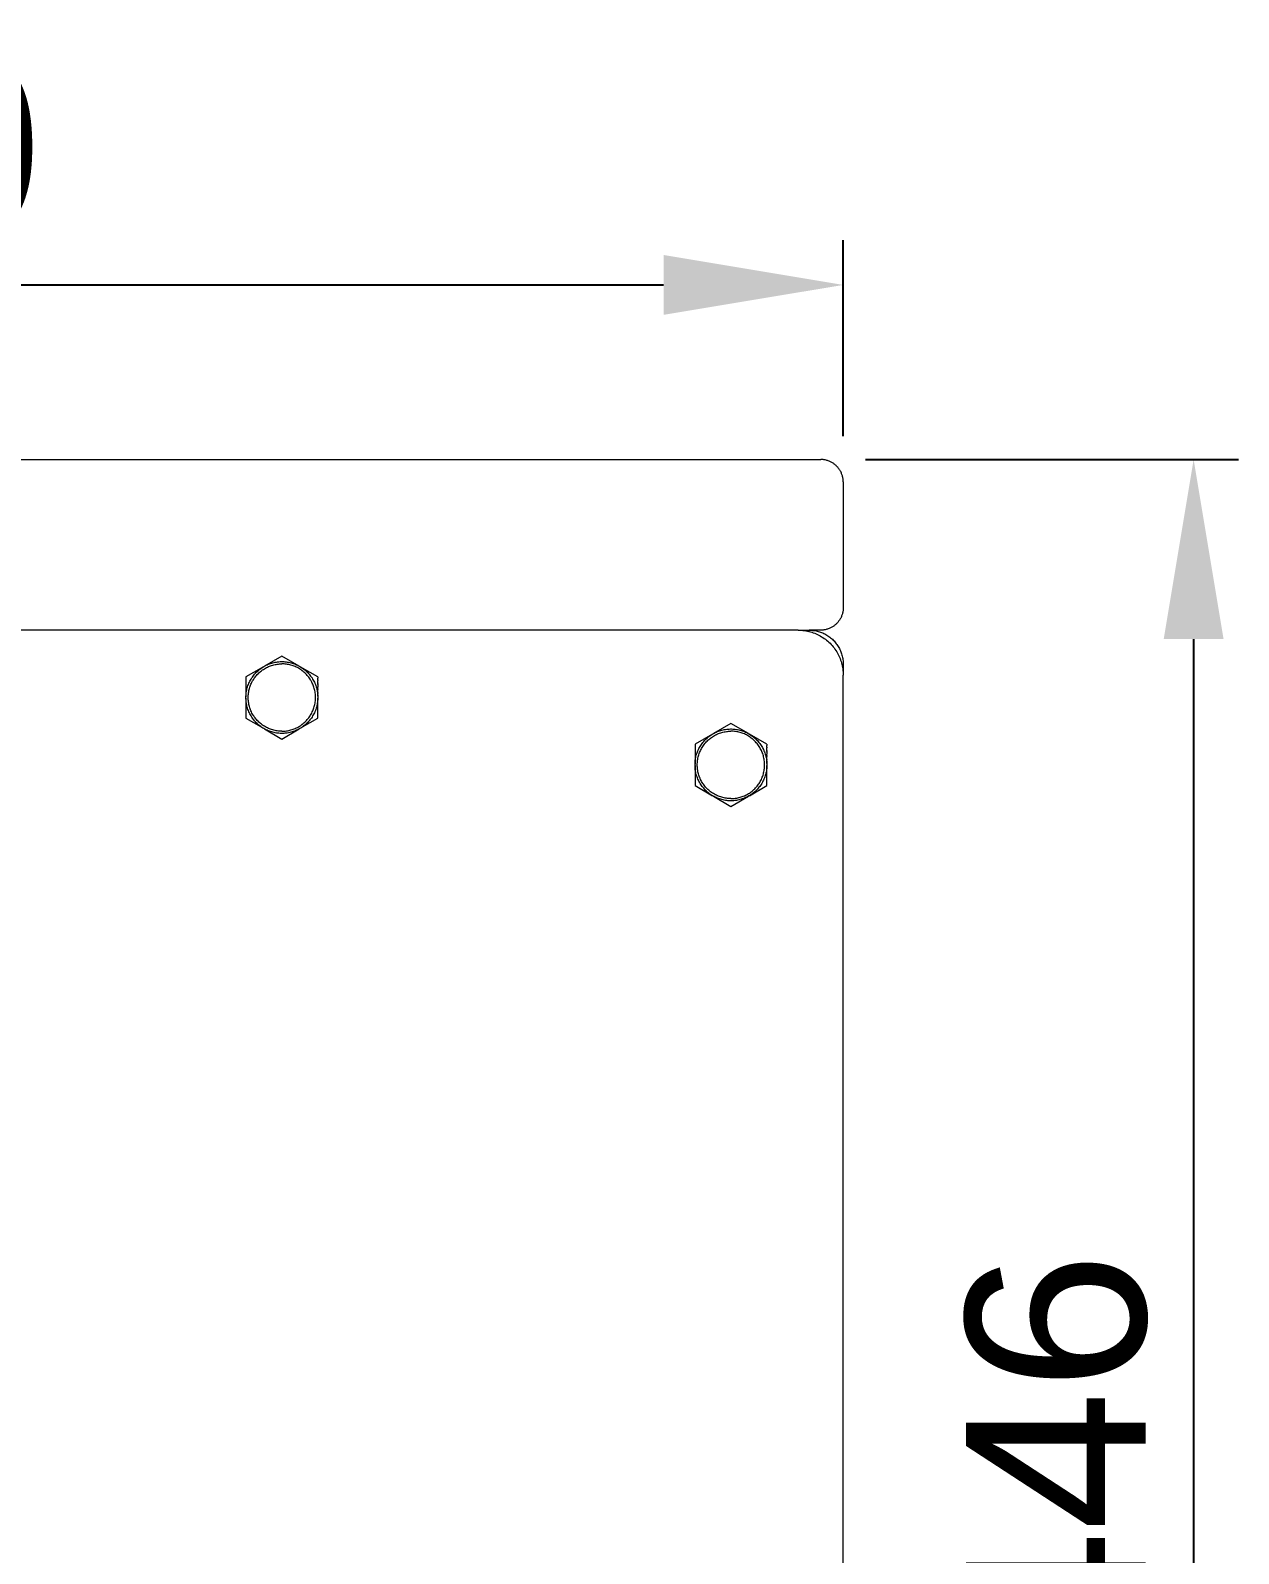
# Model space of a CAD drawing. Header units: millimetres. Extents: x -402 to 3954, y -41 to 3282.
# Drawn here: x 3542.3 to 3811.4, y 2679.4 to 3018.6 of the extents above; entities that cross this region are included whole.
import ezdxf

# ---------------------------------------------------------------- set-up
doc = ezdxf.new("R2010")
doc.units = ezdxf.units.MM
doc.layers.add('ZANO_R', color=7, linetype='Continuous', lineweight=0)
doc.layers.add('ZANO_W', color=1, linetype='Continuous', lineweight=0)
doc.styles.add('Arial', font='arial.ttf')
doc.styles.get("Standard").update_dxf_attribs({"font": 'ARIALUNI.TTF'})
doc.dimstyles.new('pl i ang', dxfattribs={"dimtxt": 50, "dimasz": 50, "dimexe": 1.25, "dimexo": 0.625, "dimgap": 10, "dimtad": 1, "dimtoh": 1, "dimtxsty": 'Standard', "dimcen": 2.5, "dimclrd": 1, "dimclre": 1, "dimclrt": 1, "dimadec": 0, "dimazin": 0, "dimtfac": 1, "dimtmove": 0, "dimatfit": 3, "dimfxl": 1, "dimarcsym": 1})

# ---------------------------------------------------------------- blocks, each defined once
blk = doc.blocks.new('*D411')
at = {"layer": 'ZANO_W', "color": 1, "lineweight": -2}
for p, q in [((3728.33, 2923.04), (3811.37, 2923.04)), ((3801.37, 2883.04), (3801.37, 2517.04)), ((3733.33, 2477.04), (3811.37, 2477.04))]:
    blk.add_line(p, q, dxfattribs=at)
at = {"layer": 'ZANO_W', "color": 1}
for points in [[(3808.03, 2883.04), (3794.7, 2883.04), (3801.37, 2923.04)], [(3794.7, 2517.04), (3808.03, 2517.04), (3801.37, 2477.04)]]:
    blk.add_solid(points, dxfattribs=at)
at = {"layer": 'ZANO_W', "color": 1, "insert": (3770.94, 2700.04), "char_height": 40, "attachment_point": 5, "rotation": 90, "style": 'Arial'}
blk.add_mtext('446', dxfattribs=at)
blk = doc.blocks.new('*D417')
at = {"layer": 'ZANO_W', "color": 1, "lineweight": -2}
for p, q in [((3273.33, 2928.04), (3273.33, 2971.92)), ((3723.33, 2928.21), (3723.33, 2971.92)), ((3313.33, 2961.92), (3683.33, 2961.92))]:
    blk.add_line(p, q, dxfattribs=at)
at = {"layer": 'ZANO_W', "color": 1}
for points in [[(3313.33, 2968.59), (3313.33, 2955.26), (3273.33, 2961.92)], [(3683.33, 2955.26), (3683.33, 2968.59), (3723.33, 2961.92)]]:
    blk.add_solid(points, dxfattribs=at)
at = {"layer": 'ZANO_W', "color": 1, "insert": (3498.33, 2992.35), "char_height": 40, "attachment_point": 5, "style": 'Arial'}
blk.add_mtext('450', dxfattribs=at)

msp = doc.modelspace()

# ---------------------------------------------------------------- linework, layer by layer
at = {"layer": 'ZANO_R'}
for p, q in [((3278.33, 2923.04), (3718.33, 2923.04)), ((3718.5, 2923.04), (3718.33, 2923.04)), ((3718.67, 2923.03), (3718.5, 2923.04)), ((3718.84, 2923.02), (3718.67, 2923.03)), ((3719.01, 2922.99), (3718.84, 2923.02)), ((3719.18, 2922.97), (3719.01, 2922.99)), ((3719.35, 2922.94), (3719.18, 2922.97)), ((3719.52, 2922.9), (3719.35, 2922.94)), ((3719.68, 2922.86), (3719.52, 2922.9)), ((3719.84, 2922.81), (3719.68, 2922.86)), ((3720.01, 2922.75), (3719.84, 2922.81)), ((3720.17, 2922.69), (3720.01, 2922.75)), ((3720.32, 2922.63), (3720.17, 2922.69)), ((3720.48, 2922.56), (3720.32, 2922.63)), ((3720.63, 2922.48), (3720.48, 2922.56)), ((3720.78, 2922.4), (3720.63, 2922.48)), ((3720.93, 2922.31), (3720.78, 2922.4)), ((3721.07, 2922.22), (3720.93, 2922.31)), ((3721.22, 2922.13), (3721.07, 2922.22)), ((3721.35, 2922.03), (3721.22, 2922.13)), ((3721.49, 2921.92), (3721.35, 2922.03)), ((3721.62, 2921.81), (3721.49, 2921.92)), ((3721.74, 2921.7), (3721.62, 2921.81)), ((3721.87, 2921.58), (3721.74, 2921.7)), ((3721.99, 2921.45), (3721.87, 2921.58)), ((3722.1, 2921.33), (3721.99, 2921.45)), ((3722.21, 2921.2), (3722.1, 2921.33)), ((3722.32, 2921.06), (3722.21, 2921.2)), ((3722.42, 2920.92), (3722.32, 2921.06)), ((3722.51, 2920.78), (3722.42, 2920.92)), ((3722.6, 2920.64), (3722.51, 2920.78)), ((3722.69, 2920.49), (3722.6, 2920.64)), ((3722.77, 2920.34), (3722.69, 2920.49)), ((3722.85, 2920.19), (3722.77, 2920.34)), ((3722.92, 2920.03), (3722.85, 2920.19)), ((3722.98, 2919.88), (3722.92, 2920.03)), ((3723.04, 2919.72), (3722.98, 2919.88)), ((3723.1, 2919.55), (3723.04, 2919.72)), ((3723.15, 2919.39), (3723.1, 2919.55)), ((3723.19, 2919.23), (3723.15, 2919.39)), ((3723.23, 2919.06), (3723.19, 2919.23)), ((3723.26, 2918.89), (3723.23, 2919.06)), ((3723.29, 2918.72), (3723.26, 2918.89)), ((3723.31, 2918.55), (3723.29, 2918.72)), ((3723.32, 2918.38), (3723.31, 2918.55)), ((3723.33, 2918.21), (3723.32, 2918.38)), ((3723.33, 2918.04), (3723.33, 2918.21)), ((3723.33, 2918.04), (3723.33, 2890.04)), ((3723.33, 2890.04), (3723.33, 2889.87)), ((3721.87, 2886.51), (3721.74, 2886.39)), ((3721.99, 2886.63), (3721.87, 2886.51)), ((3722.1, 2886.76), (3721.99, 2886.63)), ((3722.21, 2886.89), (3722.1, 2886.76)), ((3722.32, 2887.02), (3722.21, 2886.89)), ((3722.42, 2887.16), (3722.32, 2887.02)), ((3722.51, 2887.3), (3722.42, 2887.16)), ((3722.6, 2887.44), (3722.51, 2887.3)), ((3722.69, 2887.59), (3722.6, 2887.44)), ((3722.77, 2887.74), (3722.69, 2887.59)), ((3722.85, 2887.89), (3722.77, 2887.74)), ((3722.92, 2888.05), (3722.85, 2887.89)), ((3722.98, 2888.21), (3722.92, 2888.05)), ((3723.04, 2888.37), (3722.98, 2888.21)), ((3723.1, 2888.53), (3723.04, 2888.37)), ((3723.15, 2888.69), (3723.1, 2888.53)), ((3723.19, 2888.86), (3723.15, 2888.69)), ((3723.23, 2889.02), (3723.19, 2888.86)), ((3723.26, 2889.19), (3723.23, 2889.02)), ((3723.29, 2889.36), (3723.26, 2889.19)), ((3723.31, 2889.53), (3723.29, 2889.36)), ((3723.32, 2889.7), (3723.31, 2889.53)), ((3723.33, 2889.87), (3723.32, 2889.7)), ((3713.33, 2885.04), (3273.33, 2885.04)), ((3713.33, 2885.04), (3713.67, 2885.04)), ((3713.33, 2885.04), (3715.73, 2885.04)), ((3713.67, 2885.04), (3714.01, 2885.02)), ((3714.01, 2885.02), (3714.35, 2884.99)), ((3714.35, 2884.99), (3714.69, 2884.95)), ((3714.69, 2884.95), (3715.03, 2884.9)), ((3715.03, 2884.9), (3715.37, 2884.83)), ((3715.37, 2884.83), (3715.7, 2884.76)), ((3715.7, 2884.76), (3716.03, 2884.67)), ((3715.73, 2885.04), (3715.99, 2885.04)), ((3715.73, 2884.75), (3715.73, 2885.04)), ((3718.33, 2885.04), (3715.73, 2885.04)), ((3715.99, 2885.04), (3716.25, 2885.02)), ((3716.03, 2884.67), (3716.36, 2884.57)), ((3716.25, 2885.02), (3716.51, 2885)), ((3716.36, 2884.57), (3716.68, 2884.46)), ((3716.51, 2885), (3716.77, 2884.97)), ((3716.68, 2884.46), (3717, 2884.34)), ((3716.77, 2884.97), (3717.02, 2884.93)), ((3717, 2884.34), (3717.32, 2884.21)), ((3717.02, 2884.93), (3717.28, 2884.88)), ((3717.28, 2884.88), (3717.53, 2884.83)), ((3717.32, 2884.21), (3717.63, 2884.07)), ((3717.53, 2884.83), (3717.78, 2884.76)), ((3717.63, 2884.07), (3717.93, 2883.92)), ((3717.78, 2884.76), (3718.03, 2884.69)), ((3717.93, 2883.92), (3718.23, 2883.76)), ((3718.03, 2884.69), (3718.28, 2884.6)), ((3718.23, 2883.76), (3718.53, 2883.59)), ((3718.28, 2884.6), (3718.52, 2884.51)), ((3718.5, 2885.04), (3718.33, 2885.04)), ((3718.67, 2885.05), (3718.5, 2885.04)), ((3718.52, 2884.51), (3718.76, 2884.41)), ((3718.53, 2883.59), (3718.82, 2883.4)), ((3718.84, 2885.07), (3718.67, 2885.05)), ((3718.76, 2884.41), (3719, 2884.3)), ((3718.82, 2883.4), (3719.1, 2883.21)), ((3719.01, 2885.09), (3718.84, 2885.07)), ((3719, 2884.3), (3719.23, 2884.19)), ((3719.18, 2885.11), (3719.01, 2885.09)), ((3719.1, 2883.21), (3719.37, 2883.01)), ((3719.35, 2885.15), (3719.18, 2885.11)), ((3719.23, 2884.19), (3719.46, 2884.07)), ((3719.52, 2885.18), (3719.35, 2885.15)), ((3719.46, 2884.07), (3719.68, 2883.94)), ((3719.68, 2885.23), (3719.52, 2885.18)), ((3719.84, 2885.28), (3719.68, 2885.23)), ((3719.68, 2883.94), (3719.9, 2883.8)), ((3720.01, 2885.33), (3719.84, 2885.28)), ((3719.9, 2883.8), (3720.11, 2883.65)), ((3720.17, 2885.39), (3720.01, 2885.33)), ((3720.11, 2883.65), (3720.32, 2883.5)), ((3720.32, 2885.46), (3720.17, 2885.39)), ((3720.48, 2885.53), (3720.32, 2885.46)), ((3720.32, 2883.5), (3720.53, 2883.34)), ((3720.63, 2885.6), (3720.48, 2885.53)), ((3720.53, 2883.34), (3720.73, 2883.17)), ((3720.78, 2885.68), (3720.63, 2885.6)), ((3720.73, 2883.17), (3720.92, 2883)), ((3720.93, 2885.77), (3720.78, 2885.68)), ((3721.07, 2885.86), (3720.93, 2885.77)), ((3721.22, 2885.96), (3721.07, 2885.86)), ((3721.35, 2886.06), (3721.22, 2885.96)), ((3721.49, 2886.16), (3721.35, 2886.06)), ((3721.62, 2886.27), (3721.49, 2886.16)), ((3721.74, 2886.39), (3721.62, 2886.27)), ((3719.37, 2883.01), (3719.64, 2882.8)), ((3719.64, 2882.8), (3719.9, 2882.58)), ((3719.9, 2882.58), (3720.16, 2882.35)), ((3720.16, 2882.35), (3720.4, 2882.11)), ((3720.4, 2882.11), (3720.64, 2881.87)), ((3720.64, 2881.87), (3720.87, 2881.61)), ((3720.87, 2881.61), (3721.09, 2881.35)), ((3720.92, 2883), (3721.11, 2882.82)), ((3721.09, 2881.35), (3721.3, 2881.08)), ((3721.11, 2882.82), (3721.29, 2882.63)), ((3721.29, 2882.63), (3721.46, 2882.44)), ((3721.3, 2881.08), (3721.5, 2880.81)), ((3721.46, 2882.44), (3721.63, 2882.24)), ((3721.5, 2880.81), (3721.69, 2880.53)), ((3721.63, 2882.24), (3721.79, 2882.03)), ((3721.69, 2880.53), (3721.88, 2880.24)), ((3721.79, 2882.03), (3721.94, 2881.82)), ((3721.88, 2880.24), (3722.05, 2879.94)), ((3721.94, 2881.82), (3722.09, 2881.61)), ((3722.05, 2879.94), (3722.21, 2879.64)), ((3722.09, 2881.61), (3722.23, 2881.39)), ((3722.23, 2881.39), (3722.36, 2881.17)), ((3722.36, 2881.17), (3722.48, 2880.94)), ((3722.48, 2880.94), (3722.6, 2880.71)), ((3722.6, 2880.71), (3722.7, 2880.47)), ((3722.7, 2880.47), (3722.8, 2880.23)), ((3722.8, 2880.23), (3722.89, 2879.99)), ((3722.89, 2879.99), (3722.98, 2879.74)), ((3722.98, 2879.74), (3723.05, 2879.49)), ((3594.22, 2876.91), (3590.33, 2874.66)), ((3593.22, 2876.2), (3593.44, 2876.37)), ((3593.44, 2876.37), (3593.65, 2876.53)), ((3593.65, 2876.53), (3593.87, 2876.68)), ((3593.87, 2876.68), (3594.1, 2876.83)), ((3594.01, 2876.17), (3594.22, 2876.31)), ((3594.1, 2876.83), (3594.33, 2876.97)), ((3594.22, 2876.31), (3594.44, 2876.45)), ((3594.33, 2876.97), (3594.57, 2877.1)), ((3598.33, 2879.28), (3594.44, 2877.03)), ((3594.44, 2876.45), (3594.66, 2876.58)), ((3594.57, 2877.1), (3594.81, 2877.22)), ((3594.66, 2876.58), (3594.88, 2876.7)), ((3594.81, 2877.22), (3595.05, 2877.34)), ((3594.88, 2876.7), (3595.11, 2876.81)), ((3595.05, 2877.34), (3595.3, 2877.45)), ((3595.11, 2876.81), (3595.34, 2876.92)), ((3595.3, 2877.45), (3595.55, 2877.54)), ((3595.34, 2876.92), (3595.58, 2877.02)), ((3595.55, 2877.54), (3595.81, 2877.63)), ((3595.58, 2877.02), (3595.82, 2877.11)), ((3595.81, 2877.63), (3596.07, 2877.71)), ((3595.82, 2877.11), (3596.06, 2877.19)), ((3596.06, 2877.19), (3596.31, 2877.26)), ((3596.07, 2877.71), (3596.33, 2877.79)), ((3596.31, 2877.26), (3596.56, 2877.33)), ((3596.33, 2877.79), (3596.59, 2877.85)), ((3596.56, 2877.33), (3596.81, 2877.38)), ((3596.59, 2877.85), (3596.85, 2877.9)), ((3596.81, 2877.38), (3597.06, 2877.43)), ((3596.85, 2877.9), (3597.12, 2877.95)), ((3597.06, 2877.43), (3597.31, 2877.47)), ((3597.12, 2877.95), (3597.39, 2877.99)), ((3597.31, 2877.47), (3597.57, 2877.5)), ((3597.39, 2877.99), (3597.66, 2878.01)), ((3597.57, 2877.5), (3597.82, 2877.52)), ((3597.66, 2878.01), (3597.93, 2878.03)), ((3597.82, 2877.52), (3598.08, 2877.54)), ((3597.93, 2878.03), (3598.2, 2878.04)), ((3598.08, 2877.54), (3598.33, 2877.54)), ((3598.2, 2878.04), (3598.47, 2878.04)), ((3602.22, 2877.03), (3598.33, 2879.28)), ((3598.59, 2877.54), (3598.33, 2877.54)), ((3598.47, 2878.04), (3598.74, 2878.03)), ((3598.84, 2877.52), (3598.59, 2877.54)), ((3598.74, 2878.03), (3599.01, 2878.01)), ((3599.1, 2877.5), (3598.84, 2877.52)), ((3599.01, 2878.01), (3599.28, 2877.99)), ((3599.35, 2877.47), (3599.1, 2877.5)), ((3599.28, 2877.99), (3599.54, 2877.95)), ((3599.61, 2877.43), (3599.35, 2877.47)), ((3599.54, 2877.95), (3599.81, 2877.9)), ((3599.86, 2877.38), (3599.61, 2877.43)), ((3599.81, 2877.9), (3600.07, 2877.85)), ((3600.11, 2877.33), (3599.86, 2877.38)), ((3600.07, 2877.85), (3600.34, 2877.79)), ((3600.36, 2877.26), (3600.11, 2877.33)), ((3600.34, 2877.79), (3600.6, 2877.71)), ((3600.6, 2877.19), (3600.36, 2877.26)), ((3600.6, 2877.71), (3600.86, 2877.63)), ((3600.84, 2877.11), (3600.6, 2877.19)), ((3601.08, 2877.02), (3600.84, 2877.11)), ((3600.86, 2877.63), (3601.11, 2877.54)), ((3601.32, 2876.92), (3601.08, 2877.02)), ((3601.11, 2877.54), (3601.36, 2877.45)), ((3601.55, 2876.81), (3601.32, 2876.92)), ((3601.36, 2877.45), (3601.61, 2877.34)), ((3601.78, 2876.7), (3601.55, 2876.81)), ((3601.61, 2877.34), (3601.86, 2877.22)), ((3602.01, 2876.58), (3601.78, 2876.7)), ((3601.86, 2877.22), (3602.1, 2877.1)), ((3602.23, 2876.45), (3602.01, 2876.58)), ((3602.1, 2877.1), (3602.33, 2876.97)), ((3602.45, 2876.31), (3602.23, 2876.45)), ((3602.33, 2876.97), (3602.56, 2876.83)), ((3606.33, 2874.66), (3602.44, 2876.91)), ((3602.66, 2876.17), (3602.45, 2876.31)), ((3602.56, 2876.83), (3602.79, 2876.68)), ((3602.79, 2876.68), (3603.01, 2876.53)), ((3603.01, 2876.53), (3603.23, 2876.37)), ((3603.23, 2876.37), (3603.44, 2876.2)), ((3722.21, 2879.64), (3722.36, 2879.34)), ((3722.36, 2879.34), (3722.5, 2879.03)), ((3722.5, 2879.03), (3722.63, 2878.71)), ((3722.63, 2878.71), (3722.75, 2878.39)), ((3722.75, 2878.39), (3722.86, 2878.07)), ((3722.86, 2878.07), (3722.96, 2877.74)), ((3722.96, 2877.74), (3723.05, 2877.41)), ((3723.04, 2877.44), (3723.33, 2877.44)), ((3723.05, 2879.49), (3723.12, 2879.24)), ((3723.05, 2877.41), (3723.12, 2877.08)), ((3723.12, 2879.24), (3723.17, 2878.99)), ((3723.12, 2877.08), (3723.19, 2876.74)), ((3723.17, 2878.99), (3723.22, 2878.73)), ((3723.19, 2876.74), (3723.24, 2876.4)), ((3723.22, 2878.73), (3723.26, 2878.48)), ((3723.24, 2876.4), (3723.28, 2876.06)), ((3723.26, 2878.48), (3723.29, 2878.22)), ((3723.29, 2878.22), (3723.31, 2877.96)), ((3723.31, 2877.96), (3723.33, 2877.7)), ((3723.33, 2877.7), (3723.33, 2877.44)), ((3723.33, 2877.44), (3723.33, 2875.04)), ((3590.33, 2874.66), (3590.33, 2874.31)), ((3590.33, 2874.31), (3590.33, 2873.55)), ((3590.33, 2873.55), (3590.33, 2873.53)), ((3590.33, 2873.53), (3590.33, 2870.92)), ((3590.78, 2872.69), (3590.88, 2872.95)), ((3590.88, 2872.95), (3590.98, 2873.2)), ((3590.98, 2873.2), (3591.09, 2873.44)), ((3591.09, 2873.44), (3591.21, 2873.69)), ((3591.21, 2873.69), (3591.34, 2873.92)), ((3591.34, 2873.92), (3591.47, 2874.16)), ((3591.35, 2872.79), (3591.45, 2873.03)), ((3591.45, 2873.03), (3591.56, 2873.26)), ((3591.47, 2874.16), (3591.62, 2874.39)), ((3591.56, 2873.26), (3591.67, 2873.49)), ((3591.62, 2874.39), (3591.77, 2874.61)), ((3591.67, 2873.49), (3591.79, 2873.72)), ((3591.77, 2874.61), (3591.92, 2874.83)), ((3591.79, 2873.72), (3591.92, 2873.94)), ((3591.92, 2874.83), (3592.09, 2875.04)), ((3591.92, 2873.94), (3592.06, 2874.15)), ((3592.06, 2874.15), (3592.2, 2874.37)), ((3592.09, 2875.04), (3592.26, 2875.25)), ((3592.2, 2874.37), (3592.36, 2874.57)), ((3592.26, 2875.25), (3592.44, 2875.45)), ((3592.36, 2874.57), (3592.51, 2874.77)), ((3592.44, 2875.45), (3592.63, 2875.65)), ((3592.51, 2874.77), (3592.68, 2874.97)), ((3592.63, 2875.65), (3592.82, 2875.84)), ((3592.68, 2874.97), (3592.85, 2875.16)), ((3592.82, 2875.84), (3593.02, 2876.02)), ((3592.85, 2875.16), (3593.03, 2875.34)), ((3593.02, 2876.02), (3593.22, 2876.2)), ((3593.03, 2875.34), (3593.21, 2875.52)), ((3593.21, 2875.52), (3593.4, 2875.69)), ((3593.4, 2875.69), (3593.6, 2875.86)), ((3593.6, 2875.86), (3593.8, 2876.02)), ((3593.8, 2876.02), (3594.01, 2876.17)), ((3602.86, 2876.02), (3602.66, 2876.17)), ((3603.07, 2875.86), (3602.86, 2876.02)), ((3603.26, 2875.69), (3603.07, 2875.86)), ((3603.45, 2875.52), (3603.26, 2875.69)), ((3603.44, 2876.2), (3603.64, 2876.02)), ((3603.64, 2875.34), (3603.45, 2875.52)), ((3603.64, 2876.02), (3603.84, 2875.84)), ((3603.81, 2875.16), (3603.64, 2875.34)), ((3603.98, 2874.97), (3603.81, 2875.16)), ((3603.84, 2875.84), (3604.04, 2875.65)), ((3604.15, 2874.77), (3603.98, 2874.97)), ((3604.04, 2875.65), (3604.22, 2875.45)), ((3604.31, 2874.57), (3604.15, 2874.77)), ((3604.22, 2875.45), (3604.4, 2875.25)), ((3604.46, 2874.37), (3604.31, 2874.57)), ((3604.4, 2875.25), (3604.57, 2875.04)), ((3604.6, 2874.15), (3604.46, 2874.37)), ((3604.57, 2875.04), (3604.74, 2874.83)), ((3604.74, 2873.94), (3604.6, 2874.15)), ((3604.74, 2874.83), (3604.9, 2874.61)), ((3604.87, 2873.72), (3604.74, 2873.94)), ((3604.99, 2873.49), (3604.87, 2873.72)), ((3604.9, 2874.61), (3605.05, 2874.39)), ((3605.11, 2873.26), (3604.99, 2873.49)), ((3605.05, 2874.39), (3605.19, 2874.16)), ((3605.21, 2873.03), (3605.11, 2873.26)), ((3605.19, 2874.16), (3605.33, 2873.92)), ((3605.31, 2872.79), (3605.21, 2873.03)), ((3605.33, 2873.92), (3605.45, 2873.69)), ((3605.45, 2873.69), (3605.57, 2873.44)), ((3605.57, 2873.44), (3605.68, 2873.2)), ((3605.68, 2873.2), (3605.79, 2872.95)), ((3605.79, 2872.95), (3605.88, 2872.69)), ((3606.33, 2874.66), (3606.33, 2874.38)), ((3606.33, 2874.13), (3606.33, 2874.38)), ((3606.33, 2874.13), (3606.33, 2874.1)), ((3606.33, 2873.95), (3606.33, 2874.1)), ((3606.33, 2873.95), (3606.33, 2873.82)), ((3606.33, 2873.55), (3606.33, 2873.82)), ((3606.33, 2873.55), (3606.33, 2873.53)), ((3606.33, 2873.34), (3606.33, 2873.53)), ((3606.33, 2873.34), (3606.33, 2873.25)), ((3606.33, 2873.12), (3606.33, 2873.25)), ((3606.33, 2873.12), (3606.33, 2872.96)), ((3606.33, 2872.88), (3606.33, 2872.96)), ((3723.28, 2876.06), (3723.31, 2875.72)), ((3723.31, 2875.72), (3723.33, 2875.38)), ((3723.33, 2875.38), (3723.33, 2875.04)), ((3723.33, 2481.04), (3723.33, 2875.04)), ((3590.33, 2870.92), (3590.33, 2870.78)), ((3590.33, 2870.78), (3590.33, 2870.33)), ((3590.33, 2870.33), (3590.33, 2870.17)), ((3590.33, 2870.04), (3590.34, 2870.31)), ((3590.34, 2869.77), (3590.33, 2870.04)), ((3590.33, 2869.92), (3590.33, 2865.42)), ((3590.34, 2870.31), (3590.35, 2870.58)), ((3590.35, 2869.5), (3590.34, 2869.77)), ((3590.35, 2870.58), (3590.37, 2870.85)), ((3590.37, 2870.85), (3590.4, 2871.12)), ((3590.4, 2871.12), (3590.45, 2871.39)), ((3590.45, 2871.39), (3590.5, 2871.65)), ((3590.5, 2871.65), (3590.55, 2871.92)), ((3590.55, 2871.92), (3590.62, 2872.18)), ((3590.62, 2872.18), (3590.7, 2872.44)), ((3590.7, 2872.44), (3590.78, 2872.69)), ((3590.83, 2870.04), (3590.84, 2870.3)), ((3590.84, 2869.79), (3590.83, 2870.04)), ((3590.84, 2870.3), (3590.85, 2870.55)), ((3590.85, 2869.53), (3590.84, 2869.79)), ((3590.85, 2870.55), (3590.87, 2870.81)), ((3590.87, 2869.27), (3590.85, 2869.53)), ((3590.87, 2870.81), (3590.9, 2871.06)), ((3590.9, 2871.06), (3590.94, 2871.32)), ((3590.94, 2871.32), (3590.99, 2871.57)), ((3590.99, 2871.57), (3591.05, 2871.82)), ((3591.05, 2871.82), (3591.11, 2872.07)), ((3591.11, 2872.07), (3591.18, 2872.31)), ((3591.18, 2872.31), (3591.27, 2872.55)), ((3591.27, 2872.55), (3591.35, 2872.79)), ((3605.4, 2872.55), (3605.31, 2872.79)), ((3605.48, 2872.31), (3605.4, 2872.55)), ((3605.55, 2872.07), (3605.48, 2872.31)), ((3605.62, 2871.82), (3605.55, 2872.07)), ((3605.68, 2871.57), (3605.62, 2871.82)), ((3605.72, 2871.32), (3605.68, 2871.57)), ((3605.76, 2871.06), (3605.72, 2871.32)), ((3605.79, 2870.81), (3605.76, 2871.06)), ((3605.81, 2870.55), (3605.79, 2870.81)), ((3605.79, 2869.27), (3605.81, 2869.53)), ((3605.83, 2870.3), (3605.81, 2870.55)), ((3605.81, 2869.53), (3605.83, 2869.79)), ((3605.83, 2870.04), (3605.83, 2870.3)), ((3605.83, 2869.79), (3605.83, 2870.04)), ((3605.88, 2872.69), (3605.97, 2872.44)), ((3605.97, 2872.44), (3606.04, 2872.18)), ((3606.04, 2872.18), (3606.11, 2871.92)), ((3606.11, 2871.92), (3606.17, 2871.65)), ((3606.17, 2871.65), (3606.22, 2871.39)), ((3606.22, 2871.39), (3606.26, 2871.12)), ((3606.26, 2871.12), (3606.29, 2870.85)), ((3606.29, 2870.85), (3606.31, 2870.58)), ((3606.31, 2870.58), (3606.33, 2870.31)), ((3606.33, 2869.77), (3606.31, 2869.5)), ((3606.33, 2872.88), (3606.33, 2872.67)), ((3606.33, 2872.62), (3606.33, 2872.67)), ((3606.33, 2872.62), (3606.33, 2872.39)), ((3606.33, 2872.2), (3606.33, 2872.39)), ((3606.33, 2872.2), (3606.33, 2872.1)), ((3606.33, 2871.87), (3606.33, 2872.1)), ((3606.33, 2871.87), (3606.33, 2871.8)), ((3606.33, 2871.22), (3606.33, 2871.8)), ((3606.33, 2871.22), (3606.33, 2871.14)), ((3606.33, 2870.92), (3606.33, 2871.14)), ((3606.33, 2870.92), (3606.33, 2870.85)), ((3606.33, 2870.33), (3606.33, 2870.85)), ((3606.33, 2870.33), (3606.33, 2870.17)), ((3606.33, 2870.31), (3606.33, 2870.04)), ((3606.33, 2870.04), (3606.33, 2869.77)), ((3606.33, 2865.42), (3606.33, 2869.92)), ((3590.37, 2869.23), (3590.35, 2869.5)), ((3590.4, 2868.96), (3590.37, 2869.23)), ((3590.45, 2868.7), (3590.4, 2868.96)), ((3590.5, 2868.43), (3590.45, 2868.7)), ((3590.55, 2868.17), (3590.5, 2868.43)), ((3590.62, 2867.91), (3590.55, 2868.17)), ((3590.7, 2867.65), (3590.62, 2867.91)), ((3590.78, 2867.39), (3590.7, 2867.65)), ((3590.88, 2867.14), (3590.78, 2867.39)), ((3590.9, 2869.02), (3590.87, 2869.27)), ((3590.98, 2866.89), (3590.88, 2867.14)), ((3590.94, 2868.77), (3590.9, 2869.02)), ((3590.99, 2868.52), (3590.94, 2868.77)), ((3591.09, 2866.64), (3590.98, 2866.89)), ((3591.05, 2868.27), (3590.99, 2868.52)), ((3591.11, 2868.02), (3591.05, 2868.27)), ((3591.21, 2866.4), (3591.09, 2866.64)), ((3591.18, 2867.77), (3591.11, 2868.02)), ((3591.27, 2867.53), (3591.18, 2867.77)), ((3591.34, 2866.16), (3591.21, 2866.4)), ((3591.35, 2867.29), (3591.27, 2867.53)), ((3591.47, 2865.93), (3591.34, 2866.16)), ((3591.45, 2867.05), (3591.35, 2867.29)), ((3591.56, 2866.82), (3591.45, 2867.05)), ((3591.67, 2866.59), (3591.56, 2866.82)), ((3591.79, 2866.37), (3591.67, 2866.59)), ((3591.92, 2866.14), (3591.79, 2866.37)), ((3592.06, 2865.93), (3591.92, 2866.14)), ((3604.6, 2865.93), (3604.74, 2866.14)), ((3604.74, 2866.14), (3604.87, 2866.37)), ((3604.87, 2866.37), (3604.99, 2866.59)), ((3604.99, 2866.59), (3605.11, 2866.82)), ((3605.11, 2866.82), (3605.21, 2867.05)), ((3605.33, 2866.16), (3605.19, 2865.93)), ((3605.21, 2867.05), (3605.31, 2867.29)), ((3605.31, 2867.29), (3605.4, 2867.53)), ((3605.45, 2866.4), (3605.33, 2866.16)), ((3605.4, 2867.53), (3605.48, 2867.77)), ((3605.57, 2866.64), (3605.45, 2866.4)), ((3605.48, 2867.77), (3605.55, 2868.02)), ((3605.55, 2868.02), (3605.62, 2868.27)), ((3605.68, 2866.89), (3605.57, 2866.64)), ((3605.62, 2868.27), (3605.68, 2868.52)), ((3605.68, 2868.52), (3605.72, 2868.77)), ((3605.79, 2867.14), (3605.68, 2866.89)), ((3605.72, 2868.77), (3605.76, 2869.02)), ((3605.76, 2869.02), (3605.79, 2869.27)), ((3605.88, 2867.39), (3605.79, 2867.14)), ((3605.97, 2867.65), (3605.88, 2867.39)), ((3606.04, 2867.91), (3605.97, 2867.65)), ((3606.11, 2868.17), (3606.04, 2867.91)), ((3606.17, 2868.43), (3606.11, 2868.17)), ((3606.22, 2868.7), (3606.17, 2868.43)), ((3606.26, 2868.96), (3606.22, 2868.7)), ((3606.29, 2869.23), (3606.26, 2868.96)), ((3606.31, 2869.5), (3606.29, 2869.23)), ((3590.33, 2865.42), (3594.22, 2863.18)), ((3591.62, 2865.7), (3591.47, 2865.93)), ((3591.77, 2865.47), (3591.62, 2865.7)), ((3591.92, 2865.25), (3591.77, 2865.47)), ((3592.09, 2865.04), (3591.92, 2865.25)), ((3592.2, 2865.72), (3592.06, 2865.93)), ((3592.26, 2864.83), (3592.09, 2865.04)), ((3592.36, 2865.51), (3592.2, 2865.72)), ((3592.44, 2864.63), (3592.26, 2864.83)), ((3592.51, 2865.31), (3592.36, 2865.51)), ((3592.63, 2864.43), (3592.44, 2864.63)), ((3592.68, 2865.11), (3592.51, 2865.31)), ((3592.82, 2864.24), (3592.63, 2864.43)), ((3592.85, 2864.92), (3592.68, 2865.11)), ((3593.02, 2864.06), (3592.82, 2864.24)), ((3593.03, 2864.74), (3592.85, 2864.92)), ((3593.22, 2863.88), (3593.02, 2864.06)), ((3593.21, 2864.56), (3593.03, 2864.74)), ((3593.4, 2864.39), (3593.21, 2864.56)), ((3593.44, 2863.72), (3593.22, 2863.88)), ((3593.6, 2864.22), (3593.4, 2864.39)), ((3593.65, 2863.55), (3593.44, 2863.72)), ((3593.8, 2864.07), (3593.6, 2864.22)), ((3593.87, 2863.4), (3593.65, 2863.55)), ((3594.01, 2863.91), (3593.8, 2864.07)), ((3594.1, 2863.25), (3593.87, 2863.4)), ((3594.22, 2863.77), (3594.01, 2863.91)), ((3594.33, 2863.11), (3594.1, 2863.25)), ((3594.44, 2863.63), (3594.22, 2863.77)), ((3594.57, 2862.98), (3594.33, 2863.11)), ((3594.66, 2863.5), (3594.44, 2863.63)), ((3594.44, 2863.05), (3598.33, 2860.8)), ((3594.81, 2862.86), (3594.57, 2862.98)), ((3594.88, 2863.38), (3594.66, 2863.5)), ((3595.05, 2862.74), (3594.81, 2862.86)), ((3595.11, 2863.27), (3594.88, 2863.38)), ((3595.3, 2862.64), (3595.05, 2862.74)), ((3595.34, 2863.16), (3595.11, 2863.27)), ((3595.58, 2863.06), (3595.34, 2863.16)), ((3595.82, 2862.97), (3595.58, 2863.06)), ((3596.06, 2862.89), (3595.82, 2862.97)), ((3596.31, 2862.82), (3596.06, 2862.89)), ((3596.56, 2862.75), (3596.31, 2862.82)), ((3596.81, 2862.7), (3596.56, 2862.75)), ((3598.33, 2860.8), (3602.22, 2863.05)), ((3599.86, 2862.7), (3600.11, 2862.75)), ((3600.11, 2862.75), (3600.36, 2862.82)), ((3600.36, 2862.82), (3600.6, 2862.89)), ((3600.6, 2862.89), (3600.84, 2862.97)), ((3600.84, 2862.97), (3601.08, 2863.06)), ((3601.08, 2863.06), (3601.32, 2863.16)), ((3601.32, 2863.16), (3601.55, 2863.27)), ((3601.61, 2862.74), (3601.36, 2862.64)), ((3601.55, 2863.27), (3601.78, 2863.38)), ((3601.86, 2862.86), (3601.61, 2862.74)), ((3601.78, 2863.38), (3602.01, 2863.5)), ((3602.1, 2862.98), (3601.86, 2862.86)), ((3602.01, 2863.5), (3602.23, 2863.63)), ((3602.33, 2863.11), (3602.1, 2862.98)), ((3602.23, 2863.63), (3602.45, 2863.77)), ((3602.56, 2863.25), (3602.33, 2863.11)), ((3602.44, 2863.18), (3606.33, 2865.42)), ((3602.45, 2863.77), (3602.66, 2863.91)), ((3602.79, 2863.4), (3602.56, 2863.25)), ((3602.66, 2863.91), (3602.86, 2864.07)), ((3603.01, 2863.55), (3602.79, 2863.4)), ((3602.86, 2864.07), (3603.07, 2864.22)), ((3603.23, 2863.72), (3603.01, 2863.55)), ((3603.07, 2864.22), (3603.26, 2864.39)), ((3603.44, 2863.88), (3603.23, 2863.72)), ((3603.26, 2864.39), (3603.45, 2864.56)), ((3603.64, 2864.06), (3603.44, 2863.88)), ((3603.45, 2864.56), (3603.64, 2864.74)), ((3603.64, 2864.74), (3603.81, 2864.92)), ((3603.84, 2864.24), (3603.64, 2864.06)), ((3603.81, 2864.92), (3603.98, 2865.11)), ((3604.04, 2864.43), (3603.84, 2864.24)), ((3603.98, 2865.11), (3604.15, 2865.31)), ((3604.22, 2864.63), (3604.04, 2864.43)), ((3604.15, 2865.31), (3604.31, 2865.51)), ((3604.4, 2864.83), (3604.22, 2864.63)), ((3604.31, 2865.51), (3604.46, 2865.72)), ((3604.57, 2865.04), (3604.4, 2864.83)), ((3604.46, 2865.72), (3604.6, 2865.93)), ((3604.74, 2865.25), (3604.57, 2865.04)), ((3604.9, 2865.47), (3604.74, 2865.25)), ((3605.05, 2865.7), (3604.9, 2865.47)), ((3605.19, 2865.93), (3605.05, 2865.7)), ((3698.33, 2864.28), (3694.44, 2862.03)), ((3696.07, 2862.71), (3696.33, 2862.79)), ((3696.33, 2862.79), (3696.59, 2862.85)), ((3696.59, 2862.85), (3696.85, 2862.9)), ((3696.85, 2862.9), (3697.12, 2862.95)), ((3697.12, 2862.95), (3697.39, 2862.99)), ((3697.39, 2862.99), (3697.66, 2863.01)), ((3697.66, 2863.01), (3697.93, 2863.03)), ((3697.93, 2863.03), (3698.2, 2863.04)), ((3698.2, 2863.04), (3698.47, 2863.04)), ((3702.22, 2862.03), (3698.33, 2864.28)), ((3698.47, 2863.04), (3698.74, 2863.03)), ((3698.74, 2863.03), (3699.01, 2863.01)), ((3699.01, 2863.01), (3699.28, 2862.99)), ((3699.28, 2862.99), (3699.54, 2862.95)), ((3699.54, 2862.95), (3699.81, 2862.9)), ((3699.81, 2862.9), (3700.07, 2862.85)), ((3700.07, 2862.85), (3700.34, 2862.79)), ((3700.34, 2862.79), (3700.6, 2862.71)), ((3595.55, 2862.54), (3595.3, 2862.64)), ((3595.81, 2862.45), (3595.55, 2862.54)), ((3596.07, 2862.37), (3595.81, 2862.45)), ((3596.33, 2862.3), (3596.07, 2862.37)), ((3596.59, 2862.23), (3596.33, 2862.3)), ((3596.85, 2862.18), (3596.59, 2862.23)), ((3597.06, 2862.65), (3596.81, 2862.7)), ((3597.12, 2862.13), (3596.85, 2862.18)), ((3597.31, 2862.61), (3597.06, 2862.65)), ((3597.39, 2862.1), (3597.12, 2862.13)), ((3597.57, 2862.58), (3597.31, 2862.61)), ((3597.66, 2862.07), (3597.39, 2862.1)), ((3597.82, 2862.56), (3597.57, 2862.58)), ((3597.93, 2862.05), (3597.66, 2862.07)), ((3598.08, 2862.55), (3597.82, 2862.56)), ((3598.2, 2862.04), (3597.93, 2862.05)), ((3598.33, 2862.54), (3598.08, 2862.55)), ((3598.47, 2862.04), (3598.2, 2862.04)), ((3598.33, 2862.54), (3598.59, 2862.55)), ((3598.74, 2862.05), (3598.47, 2862.04)), ((3598.59, 2862.55), (3598.84, 2862.56)), ((3599.01, 2862.07), (3598.74, 2862.05)), ((3598.84, 2862.56), (3599.1, 2862.58)), ((3599.28, 2862.1), (3599.01, 2862.07)), ((3599.1, 2862.58), (3599.35, 2862.61)), ((3599.54, 2862.13), (3599.28, 2862.1)), ((3599.35, 2862.61), (3599.61, 2862.65)), ((3599.81, 2862.18), (3599.54, 2862.13)), ((3599.61, 2862.65), (3599.86, 2862.7)), ((3600.07, 2862.23), (3599.81, 2862.18)), ((3600.34, 2862.3), (3600.07, 2862.23)), ((3600.6, 2862.37), (3600.34, 2862.3)), ((3600.86, 2862.45), (3600.6, 2862.37)), ((3601.11, 2862.54), (3600.86, 2862.45)), ((3601.36, 2862.64), (3601.11, 2862.54)), ((3694.22, 2861.91), (3690.33, 2859.66)), ((3690.33, 2859.66), (3690.33, 2859.36)), ((3690.33, 2859.36), (3690.33, 2859.11)), ((3691.47, 2859.16), (3691.62, 2859.39)), ((3691.62, 2859.39), (3691.77, 2859.61)), ((3691.77, 2859.61), (3691.92, 2859.83)), ((3691.92, 2859.83), (3692.09, 2860.04)), ((3692.06, 2859.15), (3692.2, 2859.37)), ((3692.09, 2860.04), (3692.26, 2860.25)), ((3692.2, 2859.37), (3692.36, 2859.57)), ((3692.26, 2860.25), (3692.44, 2860.45)), ((3692.36, 2859.57), (3692.51, 2859.77)), ((3692.44, 2860.45), (3692.63, 2860.65)), ((3692.51, 2859.77), (3692.68, 2859.97)), ((3692.63, 2860.65), (3692.82, 2860.84)), ((3692.68, 2859.97), (3692.85, 2860.16)), ((3692.82, 2860.84), (3693.02, 2861.02)), ((3692.85, 2860.16), (3693.03, 2860.34)), ((3693.02, 2861.02), (3693.22, 2861.2)), ((3693.03, 2860.34), (3693.21, 2860.52)), ((3693.21, 2860.52), (3693.4, 2860.69)), ((3693.22, 2861.2), (3693.44, 2861.37)), ((3693.4, 2860.69), (3693.6, 2860.86)), ((3693.44, 2861.37), (3693.65, 2861.53)), ((3693.6, 2860.86), (3693.8, 2861.02)), ((3693.65, 2861.53), (3693.87, 2861.68)), ((3693.8, 2861.02), (3694.01, 2861.17)), ((3693.87, 2861.68), (3694.1, 2861.83)), ((3694.01, 2861.17), (3694.22, 2861.31)), ((3694.1, 2861.83), (3694.33, 2861.97)), ((3694.22, 2861.31), (3694.44, 2861.45)), ((3694.33, 2861.97), (3694.57, 2862.1)), ((3694.44, 2861.45), (3694.66, 2861.58)), ((3694.57, 2862.1), (3694.81, 2862.22)), ((3694.66, 2861.58), (3694.88, 2861.7)), ((3694.81, 2862.22), (3695.05, 2862.34)), ((3694.88, 2861.7), (3695.11, 2861.81)), ((3695.05, 2862.34), (3695.3, 2862.45)), ((3695.11, 2861.81), (3695.34, 2861.92)), ((3695.3, 2862.45), (3695.55, 2862.54)), ((3695.34, 2861.92), (3695.58, 2862.02)), ((3695.55, 2862.54), (3695.81, 2862.63)), ((3695.58, 2862.02), (3695.82, 2862.11)), ((3695.81, 2862.63), (3696.07, 2862.71)), ((3695.82, 2862.11), (3696.06, 2862.19)), ((3696.06, 2862.19), (3696.31, 2862.26)), ((3696.31, 2862.26), (3696.56, 2862.33)), ((3696.56, 2862.33), (3696.81, 2862.38)), ((3696.81, 2862.38), (3697.06, 2862.43)), ((3697.06, 2862.43), (3697.31, 2862.47)), ((3697.31, 2862.47), (3697.57, 2862.5)), ((3697.57, 2862.5), (3697.82, 2862.52)), ((3697.82, 2862.52), (3698.08, 2862.54)), ((3698.08, 2862.54), (3698.33, 2862.54)), ((3698.59, 2862.54), (3698.33, 2862.54)), ((3698.84, 2862.52), (3698.59, 2862.54)), ((3699.1, 2862.5), (3698.84, 2862.52)), ((3699.35, 2862.47), (3699.1, 2862.5)), ((3699.61, 2862.43), (3699.35, 2862.47)), ((3699.86, 2862.38), (3699.61, 2862.43)), ((3700.11, 2862.33), (3699.86, 2862.38)), ((3700.36, 2862.26), (3700.11, 2862.33)), ((3700.6, 2862.19), (3700.36, 2862.26)), ((3700.6, 2862.71), (3700.86, 2862.63)), ((3700.84, 2862.11), (3700.6, 2862.19)), ((3701.08, 2862.02), (3700.84, 2862.11)), ((3700.86, 2862.63), (3701.11, 2862.54)), ((3701.32, 2861.92), (3701.08, 2862.02)), ((3701.11, 2862.54), (3701.36, 2862.45)), ((3701.55, 2861.81), (3701.32, 2861.92)), ((3701.36, 2862.45), (3701.61, 2862.34)), ((3701.78, 2861.7), (3701.55, 2861.81)), ((3701.61, 2862.34), (3701.86, 2862.22)), ((3702.01, 2861.58), (3701.78, 2861.7)), ((3701.86, 2862.22), (3702.1, 2862.1)), ((3702.23, 2861.45), (3702.01, 2861.58)), ((3702.1, 2862.1), (3702.33, 2861.97)), ((3702.45, 2861.31), (3702.23, 2861.45)), ((3702.33, 2861.97), (3702.56, 2861.83)), ((3706.33, 2859.66), (3702.44, 2861.91)), ((3702.66, 2861.17), (3702.45, 2861.31)), ((3702.56, 2861.83), (3702.79, 2861.68)), ((3702.86, 2861.02), (3702.66, 2861.17)), ((3702.79, 2861.68), (3703.01, 2861.53)), ((3703.07, 2860.86), (3702.86, 2861.02)), ((3703.01, 2861.53), (3703.23, 2861.37)), ((3703.26, 2860.69), (3703.07, 2860.86)), ((3703.23, 2861.37), (3703.44, 2861.2)), ((3703.45, 2860.52), (3703.26, 2860.69)), ((3703.44, 2861.2), (3703.64, 2861.02)), ((3703.64, 2860.34), (3703.45, 2860.52)), ((3703.64, 2861.02), (3703.84, 2860.84)), ((3703.81, 2860.16), (3703.64, 2860.34)), ((3703.98, 2859.97), (3703.81, 2860.16)), ((3703.84, 2860.84), (3704.04, 2860.65)), ((3704.15, 2859.77), (3703.98, 2859.97)), ((3704.04, 2860.65), (3704.22, 2860.45)), ((3704.31, 2859.57), (3704.15, 2859.77)), ((3704.22, 2860.45), (3704.4, 2860.25)), ((3704.46, 2859.37), (3704.31, 2859.57)), ((3704.4, 2860.25), (3704.57, 2860.04)), ((3704.6, 2859.15), (3704.46, 2859.37)), ((3704.57, 2860.04), (3704.74, 2859.83)), ((3704.74, 2859.83), (3704.9, 2859.61)), ((3704.9, 2859.61), (3705.05, 2859.39)), ((3705.05, 2859.39), (3705.19, 2859.16)), ((3706.33, 2859.66), (3706.33, 2859.38)), ((3706.33, 2859.13), (3706.33, 2859.38)), ((3690.33, 2859.11), (3690.33, 2859.07)), ((3690.33, 2859.07), (3690.33, 2858.86)), ((3690.33, 2858.86), (3690.33, 2858.8)), ((3690.33, 2858.8), (3690.33, 2858.55)), ((3690.33, 2858.55), (3690.33, 2858.5)), ((3690.33, 2858.5), (3690.33, 2858.28)), ((3690.33, 2858.28), (3690.33, 2858.2)), ((3690.33, 2858.2), (3690.33, 2858.02)), ((3690.33, 2858.02), (3690.33, 2857.93)), ((3690.33, 2857.93), (3690.33, 2857.76)), ((3690.33, 2857.76), (3690.33, 2857.66)), ((3690.33, 2857.66), (3690.33, 2857.49)), ((3690.33, 2857.49), (3690.33, 2857.39)), ((3690.33, 2857.39), (3690.33, 2855.92)), ((3690.37, 2855.85), (3690.4, 2856.12)), ((3690.4, 2856.12), (3690.45, 2856.39)), ((3690.45, 2856.39), (3690.5, 2856.65)), ((3690.5, 2856.65), (3690.55, 2856.92)), ((3690.55, 2856.92), (3690.62, 2857.18)), ((3690.62, 2857.18), (3690.7, 2857.44)), ((3690.7, 2857.44), (3690.78, 2857.69)), ((3690.78, 2857.69), (3690.88, 2857.95)), ((3690.87, 2855.81), (3690.9, 2856.06)), ((3690.88, 2857.95), (3690.98, 2858.2)), ((3690.9, 2856.06), (3690.94, 2856.32)), ((3690.94, 2856.32), (3690.99, 2856.57)), ((3690.98, 2858.2), (3691.09, 2858.44)), ((3690.99, 2856.57), (3691.05, 2856.82)), ((3691.05, 2856.82), (3691.11, 2857.07)), ((3691.09, 2858.44), (3691.21, 2858.69)), ((3691.11, 2857.07), (3691.18, 2857.31)), ((3691.18, 2857.31), (3691.27, 2857.55)), ((3691.21, 2858.69), (3691.34, 2858.92)), ((3691.27, 2857.55), (3691.35, 2857.79)), ((3691.34, 2858.92), (3691.47, 2859.16)), ((3691.35, 2857.79), (3691.45, 2858.03)), ((3691.45, 2858.03), (3691.56, 2858.26)), ((3691.56, 2858.26), (3691.67, 2858.49)), ((3691.67, 2858.49), (3691.79, 2858.72)), ((3691.79, 2858.72), (3691.92, 2858.94)), ((3691.92, 2858.94), (3692.06, 2859.15)), ((3704.74, 2858.94), (3704.6, 2859.15)), ((3704.87, 2858.72), (3704.74, 2858.94)), ((3704.99, 2858.49), (3704.87, 2858.72)), ((3705.11, 2858.26), (3704.99, 2858.49)), ((3705.21, 2858.03), (3705.11, 2858.26)), ((3705.19, 2859.16), (3705.33, 2858.92)), ((3705.31, 2857.79), (3705.21, 2858.03)), ((3705.4, 2857.55), (3705.31, 2857.79)), ((3705.33, 2858.92), (3705.45, 2858.69)), ((3705.48, 2857.31), (3705.4, 2857.55)), ((3705.45, 2858.69), (3705.57, 2858.44)), ((3705.55, 2857.07), (3705.48, 2857.31)), ((3705.62, 2856.82), (3705.55, 2857.07)), ((3705.57, 2858.44), (3705.68, 2858.2)), ((3705.68, 2856.57), (3705.62, 2856.82)), ((3705.68, 2858.2), (3705.79, 2857.95)), ((3705.72, 2856.32), (3705.68, 2856.57)), ((3705.76, 2856.06), (3705.72, 2856.32)), ((3705.79, 2855.81), (3705.76, 2856.06)), ((3705.79, 2857.95), (3705.88, 2857.69)), ((3705.88, 2857.69), (3705.97, 2857.44)), ((3705.97, 2857.44), (3706.04, 2857.18)), ((3706.04, 2857.18), (3706.11, 2856.92)), ((3706.11, 2856.92), (3706.17, 2856.65)), ((3706.17, 2856.65), (3706.22, 2856.39)), ((3706.22, 2856.39), (3706.26, 2856.12)), ((3706.26, 2856.12), (3706.29, 2855.85)), ((3706.33, 2859.13), (3706.33, 2859.1)), ((3706.33, 2858.95), (3706.33, 2859.1)), ((3706.33, 2858.95), (3706.33, 2858.82)), ((3706.33, 2858.55), (3706.33, 2858.82)), ((3706.33, 2858.55), (3706.33, 2858.53)), ((3706.33, 2858.34), (3706.33, 2858.53)), ((3706.33, 2858.34), (3706.33, 2858.25)), ((3706.33, 2858.12), (3706.33, 2858.25)), ((3706.33, 2858.12), (3706.33, 2857.96)), ((3706.33, 2857.88), (3706.33, 2857.96)), ((3706.33, 2857.88), (3706.33, 2857.67)), ((3706.33, 2857.62), (3706.33, 2857.67)), ((3706.33, 2857.62), (3706.33, 2857.39)), ((3706.33, 2857.2), (3706.33, 2857.39)), ((3706.33, 2857.2), (3706.33, 2857.1)), ((3706.33, 2856.87), (3706.33, 2857.1)), ((3706.33, 2856.87), (3706.33, 2856.8)), ((3706.33, 2856.22), (3706.33, 2856.8)), ((3706.33, 2856.22), (3706.33, 2856.14)), ((3706.33, 2855.92), (3706.33, 2856.14)), ((3690.33, 2855.92), (3690.33, 2855.78)), ((3690.33, 2855.78), (3690.33, 2855.33)), ((3690.33, 2855.33), (3690.33, 2855.19)), ((3690.33, 2855.04), (3690.34, 2855.31)), ((3690.34, 2854.77), (3690.33, 2855.04)), ((3690.33, 2854.92), (3690.33, 2850.42)), ((3690.34, 2855.31), (3690.35, 2855.58)), ((3690.35, 2854.5), (3690.34, 2854.77)), ((3690.35, 2855.58), (3690.37, 2855.85)), ((3690.37, 2854.23), (3690.35, 2854.5)), ((3690.4, 2853.96), (3690.37, 2854.23)), ((3690.45, 2853.7), (3690.4, 2853.96)), ((3690.5, 2853.43), (3690.45, 2853.7)), ((3690.55, 2853.17), (3690.5, 2853.43)), ((3690.62, 2852.91), (3690.55, 2853.17)), ((3690.7, 2852.65), (3690.62, 2852.91)), ((3690.78, 2852.39), (3690.7, 2852.65)), ((3690.83, 2855.04), (3690.84, 2855.3)), ((3690.84, 2854.79), (3690.83, 2855.04)), ((3690.84, 2855.3), (3690.85, 2855.55)), ((3690.85, 2854.53), (3690.84, 2854.79)), ((3690.85, 2855.55), (3690.87, 2855.81)), ((3690.87, 2854.27), (3690.85, 2854.53)), ((3690.9, 2854.02), (3690.87, 2854.27)), ((3690.94, 2853.77), (3690.9, 2854.02)), ((3690.99, 2853.52), (3690.94, 2853.77)), ((3691.05, 2853.27), (3690.99, 2853.52)), ((3691.11, 2853.02), (3691.05, 2853.27)), ((3691.18, 2852.77), (3691.11, 2853.02)), ((3691.27, 2852.53), (3691.18, 2852.77)), ((3705.4, 2852.53), (3705.48, 2852.77)), ((3705.48, 2852.77), (3705.55, 2853.02)), ((3705.55, 2853.02), (3705.62, 2853.27)), ((3705.62, 2853.27), (3705.68, 2853.52)), ((3705.68, 2853.52), (3705.72, 2853.77)), ((3705.72, 2853.77), (3705.76, 2854.02)), ((3705.76, 2854.02), (3705.79, 2854.27)), ((3705.81, 2855.55), (3705.79, 2855.81)), ((3705.79, 2854.27), (3705.81, 2854.53)), ((3705.83, 2855.3), (3705.81, 2855.55)), ((3705.81, 2854.53), (3705.83, 2854.79)), ((3705.83, 2855.04), (3705.83, 2855.3)), ((3705.83, 2854.79), (3705.83, 2855.04)), ((3705.97, 2852.65), (3705.88, 2852.39)), ((3706.04, 2852.91), (3705.97, 2852.65)), ((3706.11, 2853.17), (3706.04, 2852.91)), ((3706.17, 2853.43), (3706.11, 2853.17)), ((3706.22, 2853.7), (3706.17, 2853.43)), ((3706.26, 2853.96), (3706.22, 2853.7)), ((3706.29, 2854.23), (3706.26, 2853.96)), ((3706.29, 2855.85), (3706.31, 2855.58)), ((3706.31, 2854.5), (3706.29, 2854.23)), ((3706.31, 2855.58), (3706.33, 2855.31)), ((3706.33, 2854.77), (3706.31, 2854.5)), ((3706.33, 2855.92), (3706.33, 2855.85)), ((3706.33, 2855.33), (3706.33, 2855.85)), ((3706.33, 2855.33), (3706.33, 2855.19)), ((3706.33, 2855.31), (3706.33, 2855.04)), ((3706.33, 2855.04), (3706.33, 2854.77)), ((3706.33, 2850.42), (3706.33, 2854.92)), ((3690.33, 2850.42), (3694.22, 2848.18)), ((3690.88, 2852.14), (3690.78, 2852.39)), ((3690.98, 2851.89), (3690.88, 2852.14)), ((3691.09, 2851.64), (3690.98, 2851.89)), ((3691.21, 2851.4), (3691.09, 2851.64)), ((3691.34, 2851.16), (3691.21, 2851.4)), ((3691.35, 2852.29), (3691.27, 2852.53)), ((3691.47, 2850.93), (3691.34, 2851.16)), ((3691.45, 2852.05), (3691.35, 2852.29)), ((3691.56, 2851.82), (3691.45, 2852.05)), ((3691.62, 2850.7), (3691.47, 2850.93)), ((3691.67, 2851.59), (3691.56, 2851.82)), ((3691.77, 2850.47), (3691.62, 2850.7)), ((3691.79, 2851.37), (3691.67, 2851.59)), ((3691.92, 2850.25), (3691.77, 2850.47)), ((3691.92, 2851.14), (3691.79, 2851.37)), ((3692.06, 2850.93), (3691.92, 2851.14)), ((3692.09, 2850.04), (3691.92, 2850.25)), ((3692.2, 2850.72), (3692.06, 2850.93)), ((3692.26, 2849.83), (3692.09, 2850.04)), ((3692.36, 2850.51), (3692.2, 2850.72)), ((3692.44, 2849.63), (3692.26, 2849.83)), ((3692.51, 2850.31), (3692.36, 2850.51)), ((3692.63, 2849.43), (3692.44, 2849.63)), ((3692.68, 2850.11), (3692.51, 2850.31)), ((3692.82, 2849.24), (3692.63, 2849.43)), ((3692.85, 2849.92), (3692.68, 2850.11)), ((3693.02, 2849.06), (3692.82, 2849.24)), ((3693.03, 2849.74), (3692.85, 2849.92)), ((3693.21, 2849.56), (3693.03, 2849.74)), ((3693.4, 2849.39), (3693.21, 2849.56)), ((3693.6, 2849.22), (3693.4, 2849.39)), ((3693.8, 2849.07), (3693.6, 2849.22)), ((3702.44, 2848.18), (3706.33, 2850.42)), ((3702.86, 2849.07), (3703.07, 2849.22)), ((3703.07, 2849.22), (3703.26, 2849.39)), ((3703.26, 2849.39), (3703.45, 2849.56)), ((3703.45, 2849.56), (3703.64, 2849.74)), ((3703.64, 2849.74), (3703.81, 2849.92)), ((3703.84, 2849.24), (3703.64, 2849.06)), ((3703.81, 2849.92), (3703.98, 2850.11)), ((3704.04, 2849.43), (3703.84, 2849.24)), ((3703.98, 2850.11), (3704.15, 2850.31)), ((3704.22, 2849.63), (3704.04, 2849.43)), ((3704.15, 2850.31), (3704.31, 2850.51)), ((3704.4, 2849.83), (3704.22, 2849.63)), ((3704.31, 2850.51), (3704.46, 2850.72)), ((3704.57, 2850.04), (3704.4, 2849.83)), ((3704.46, 2850.72), (3704.6, 2850.93)), ((3704.74, 2850.25), (3704.57, 2850.04)), ((3704.6, 2850.93), (3704.74, 2851.14)), ((3704.74, 2851.14), (3704.87, 2851.37)), ((3704.9, 2850.47), (3704.74, 2850.25)), ((3704.87, 2851.37), (3704.99, 2851.59)), ((3705.05, 2850.7), (3704.9, 2850.47)), ((3704.99, 2851.59), (3705.11, 2851.82)), ((3705.19, 2850.93), (3705.05, 2850.7)), ((3705.11, 2851.82), (3705.21, 2852.05)), ((3705.33, 2851.16), (3705.19, 2850.93)), ((3705.21, 2852.05), (3705.31, 2852.29)), ((3705.31, 2852.29), (3705.4, 2852.53)), ((3705.45, 2851.4), (3705.33, 2851.16)), ((3705.57, 2851.64), (3705.45, 2851.4)), ((3705.68, 2851.89), (3705.57, 2851.64)), ((3705.79, 2852.14), (3705.68, 2851.89)), ((3705.88, 2852.39), (3705.79, 2852.14)), ((3693.22, 2848.88), (3693.02, 2849.06)), ((3693.44, 2848.72), (3693.22, 2848.88)), ((3693.65, 2848.55), (3693.44, 2848.72)), ((3693.87, 2848.4), (3693.65, 2848.55)), ((3694.01, 2848.91), (3693.8, 2849.07)), ((3694.1, 2848.25), (3693.87, 2848.4)), ((3694.22, 2848.77), (3694.01, 2848.91)), ((3694.33, 2848.11), (3694.1, 2848.25)), ((3694.44, 2848.63), (3694.22, 2848.77)), ((3694.57, 2847.98), (3694.33, 2848.11)), ((3694.66, 2848.5), (3694.44, 2848.63)), ((3694.44, 2848.05), (3698.33, 2845.8)), ((3694.81, 2847.86), (3694.57, 2847.98)), ((3694.88, 2848.38), (3694.66, 2848.5)), ((3695.05, 2847.74), (3694.81, 2847.86)), ((3695.11, 2848.27), (3694.88, 2848.38)), ((3695.3, 2847.64), (3695.05, 2847.74)), ((3695.34, 2848.16), (3695.11, 2848.27)), ((3695.55, 2847.54), (3695.3, 2847.64)), ((3695.58, 2848.06), (3695.34, 2848.16)), ((3695.81, 2847.45), (3695.55, 2847.54)), ((3695.82, 2847.97), (3695.58, 2848.06)), ((3696.07, 2847.37), (3695.81, 2847.45)), ((3696.06, 2847.89), (3695.82, 2847.97)), ((3696.31, 2847.82), (3696.06, 2847.89)), ((3696.33, 2847.3), (3696.07, 2847.37)), ((3696.56, 2847.75), (3696.31, 2847.82)), ((3696.59, 2847.23), (3696.33, 2847.3)), ((3696.81, 2847.7), (3696.56, 2847.75)), ((3696.85, 2847.18), (3696.59, 2847.23)), ((3697.06, 2847.65), (3696.81, 2847.7)), ((3697.12, 2847.13), (3696.85, 2847.18)), ((3697.31, 2847.61), (3697.06, 2847.65)), ((3697.39, 2847.1), (3697.12, 2847.13)), ((3697.57, 2847.58), (3697.31, 2847.61)), ((3697.66, 2847.07), (3697.39, 2847.1)), ((3697.82, 2847.56), (3697.57, 2847.58)), ((3697.93, 2847.05), (3697.66, 2847.07)), ((3698.08, 2847.55), (3697.82, 2847.56)), ((3698.2, 2847.04), (3697.93, 2847.05)), ((3698.33, 2847.54), (3698.08, 2847.55)), ((3698.47, 2847.04), (3698.2, 2847.04)), ((3698.33, 2845.8), (3702.22, 2848.05)), ((3698.33, 2847.54), (3698.59, 2847.55)), ((3698.74, 2847.05), (3698.47, 2847.04)), ((3698.59, 2847.55), (3698.84, 2847.56)), ((3699.01, 2847.07), (3698.74, 2847.05)), ((3698.84, 2847.56), (3699.1, 2847.58)), ((3699.28, 2847.1), (3699.01, 2847.07)), ((3699.1, 2847.58), (3699.35, 2847.61)), ((3699.54, 2847.13), (3699.28, 2847.1)), ((3699.35, 2847.61), (3699.61, 2847.65)), ((3699.81, 2847.18), (3699.54, 2847.13)), ((3699.61, 2847.65), (3699.86, 2847.7)), ((3700.07, 2847.23), (3699.81, 2847.18)), ((3699.86, 2847.7), (3700.11, 2847.75)), ((3700.34, 2847.3), (3700.07, 2847.23)), ((3700.11, 2847.75), (3700.36, 2847.82)), ((3700.6, 2847.37), (3700.34, 2847.3)), ((3700.36, 2847.82), (3700.6, 2847.89)), ((3700.6, 2847.89), (3700.84, 2847.97)), ((3700.86, 2847.45), (3700.6, 2847.37)), ((3700.84, 2847.97), (3701.08, 2848.06)), ((3701.11, 2847.54), (3700.86, 2847.45)), ((3701.08, 2848.06), (3701.32, 2848.16)), ((3701.36, 2847.64), (3701.11, 2847.54)), ((3701.32, 2848.16), (3701.55, 2848.27)), ((3701.61, 2847.74), (3701.36, 2847.64)), ((3701.55, 2848.27), (3701.78, 2848.38)), ((3701.86, 2847.86), (3701.61, 2847.74)), ((3701.78, 2848.38), (3702.01, 2848.5)), ((3702.1, 2847.98), (3701.86, 2847.86)), ((3702.01, 2848.5), (3702.23, 2848.63)), ((3702.33, 2848.11), (3702.1, 2847.98)), ((3702.23, 2848.63), (3702.45, 2848.77)), ((3702.56, 2848.25), (3702.33, 2848.11)), ((3702.45, 2848.77), (3702.66, 2848.91)), ((3702.79, 2848.4), (3702.56, 2848.25)), ((3702.66, 2848.91), (3702.86, 2849.07)), ((3703.01, 2848.55), (3702.79, 2848.4)), ((3703.23, 2848.72), (3703.01, 2848.55)), ((3703.44, 2848.88), (3703.23, 2848.72)), ((3703.64, 2849.06), (3703.44, 2848.88))]:
    msp.add_line(p, q, dxfattribs=at)

# ---------------------------------------------------------------- dimensions: what is measured, and where the dimension line sits
at = {"layer": 'ZANO_W'}
dim = msp.add_linear_dim(base=(3723.33, 2961.92), p1=(3273.33, 2918.04), p2=(3723.33, 2918.21), dimstyle='pl i ang', override={"dimtxt": 40, "dimasz": 40, "dimexe": 10, "dimexo": 10, "dimtoh": 0, "dimdec": 0, "dimtxsty": 'Arial', "dimtdec": 0, "dimtmove": 1}, dxfattribs=at)
dim.commit()
dim.dimension.update_dxf_attribs({"geometry": '*D417', "text_midpoint": (3498.33, 2992.35)})
dim = msp.add_linear_dim(base=(3801.37, 2477.04), p1=(3718.33, 2923.04), p2=(3723.33, 2477.04), angle=90, dimstyle='pl i ang', override={"dimtxt": 40, "dimasz": 40, "dimexe": 10, "dimexo": 10, "dimtoh": 0, "dimdec": 0, "dimtxsty": 'Arial', "dimtdec": 0, "dimtmove": 1}, dxfattribs=at)
dim.commit()
dim.dimension.update_dxf_attribs({"geometry": '*D411', "text_midpoint": (3770.94, 2700.04)})

doc.saveas('drawing.dxf')
